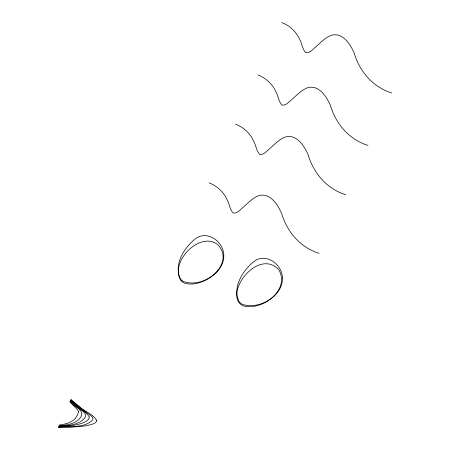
<?xml version="1.0" encoding="UTF-8"?>
<svg xmlns="http://www.w3.org/2000/svg" width="450" height="450" viewBox="0 0 450 450"><rect width="100%" height="100%" fill="white"/><g stroke="black" fill="none" stroke-linecap="round" stroke-linejoin="round"><path stroke-width="0.67" d="M391.708 92.959C372.926 87.21 359.589 71.443 354.15 53.016C350.314 44.083 342.281 31.618 330.846 35.449C325.254 37.777 320.957 42.221 316.541 46.215C313.335 48.611 310.331 53.241 305.887 52.74C302.287 49.511 302.254 43.959 299.908 39.892C296.483 31.905 289.766 25.515 281.61 22.5M367.976 145.401C349.2 139.657 335.858 123.885 330.424 105.457C326.582 96.525 318.549 84.066 307.114 87.896C301.522 90.219 297.225 94.669 292.809 98.663C289.609 101.059 286.599 105.688 282.156 105.188C278.561 101.959 278.528 96.407 276.182 92.34C272.756 84.353 266.04 77.957 257.884 74.942M345.673 194.692C326.897 188.944 313.554 173.177 308.121 154.749C304.279 145.817 296.252 133.352 284.811 137.188C279.219 139.511 274.922 143.955 270.506 147.949C267.306 150.345 264.302 154.974 259.852 154.474C256.258 151.251 256.224 145.693 253.879 141.626C250.453 133.644 243.737 127.249 235.581 124.234M319.14 253.328C300.364 247.579 287.027 231.812 281.588 213.384C277.751 204.452 269.719 191.987 258.283 195.823C252.686 198.146 248.394 202.596 243.973 206.584C240.773 208.986 237.769 213.615 233.325 213.109C229.725 209.886 229.691 204.328 227.346 200.261C223.92 192.279 217.204 185.884 209.047 182.869M181.108 280.794C168.958 263.273 198.849 231.007 217.339 244.249C236.424 263.205 203.777 289.474 184.331 283.078A9.613 8.544 17.1 0 1 181.108 280.794M89.336 416.976C89.145 420.761 84.594 422.151 81.658 423.371C74.284 425.801 66.448 426.409 58.731 426.538L58.95 426.054C67.877 425.666 78.789 425.228 84.932 417.763C87.789 412.132 78.868 409.579 76.179 406.058A134.657 124.763 -0.9 0 1 70.352 400.854L70.571 400.371C75.943 406.806 84.853 409.973 89.336 416.976M223.774 255.876C224.021 274.016 198.99 287.747 183.234 281.419A11.784 10.991 -49.3 0 1 180.309 278.674C173.368 264.105 184.691 246.842 196.273 238.129C208.429 230.141 224.19 242.578 223.774 255.876M282.431 278.556C282.684 296.696 257.653 310.427 241.898 304.099A11.784 10.991 -49.3 0 1 238.967 301.354C232.031 286.785 243.354 269.522 254.936 260.803C267.092 252.821 282.853 265.258 282.431 278.556M236.722 293.04C236.362 296.724 237.161 300.718 239.771 303.474A9.613 8.544 17.1 0 0 242.989 305.764C261.877 311.287 290.295 290.272 278.921 269.893C263.154 252.551 238.753 275.569 236.722 293.04M78.587 411.812L77.529 414.889L75.431 418.202A15.396 14.259 -0.9 0 1 72.877 420.654L67.562 423.422L59.383 425.093L59.169 425.571C67.309 425.244 77.597 423.664 81.647 415.558C83.228 408.892 72.81 406.451 70.133 401.338L69.913 401.816L77.692 410.012L78.587 411.812M96.733 420.564L96.058 422.061L94.23 423.411L91.322 424.575L85.039 425.976L69.891 427.32L58.292 427.5L58.511 427.016C69.666 425.998 84.206 428.535 92.796 419.867C93.859 416.936 90.135 415.316 88.346 413.792C82.192 409.556 76.252 404.994 70.785 399.892L71.004 399.409A127.581 118.209 -0.9 0 0 79.329 406.463C84.504 411.711 93.313 413.921 96.733 420.564"/></g></svg>
